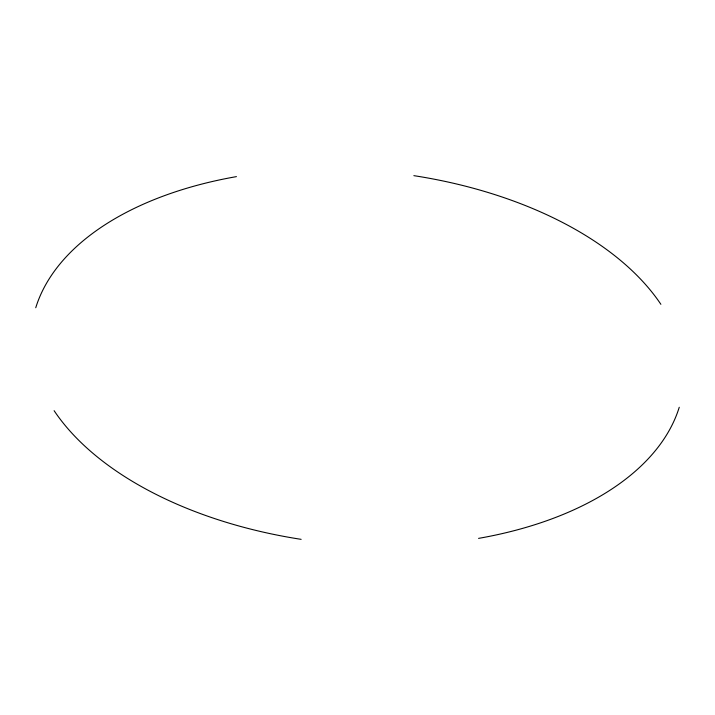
<?xml version="1.0" encoding="UTF-8"?>
<svg xmlns="http://www.w3.org/2000/svg" width="715" height="715" viewBox="0 0 715 715"><rect width="100%" height="100%" fill="white"/><g stroke="black" fill="none" stroke-linecap="round" stroke-linejoin="round"><path stroke-width="1.07" d="M679.25 407.264A327.354 187.294 4.6 0 1 478.567 538.377M301.14 539.342A327.354 187.294 4.6 0 1 54.117 410.687M35.75 307.736A327.354 187.294 4.6 0 1 236.433 176.623M413.86 175.658A327.354 187.294 4.6 0 1 660.883 304.313"/></g></svg>
